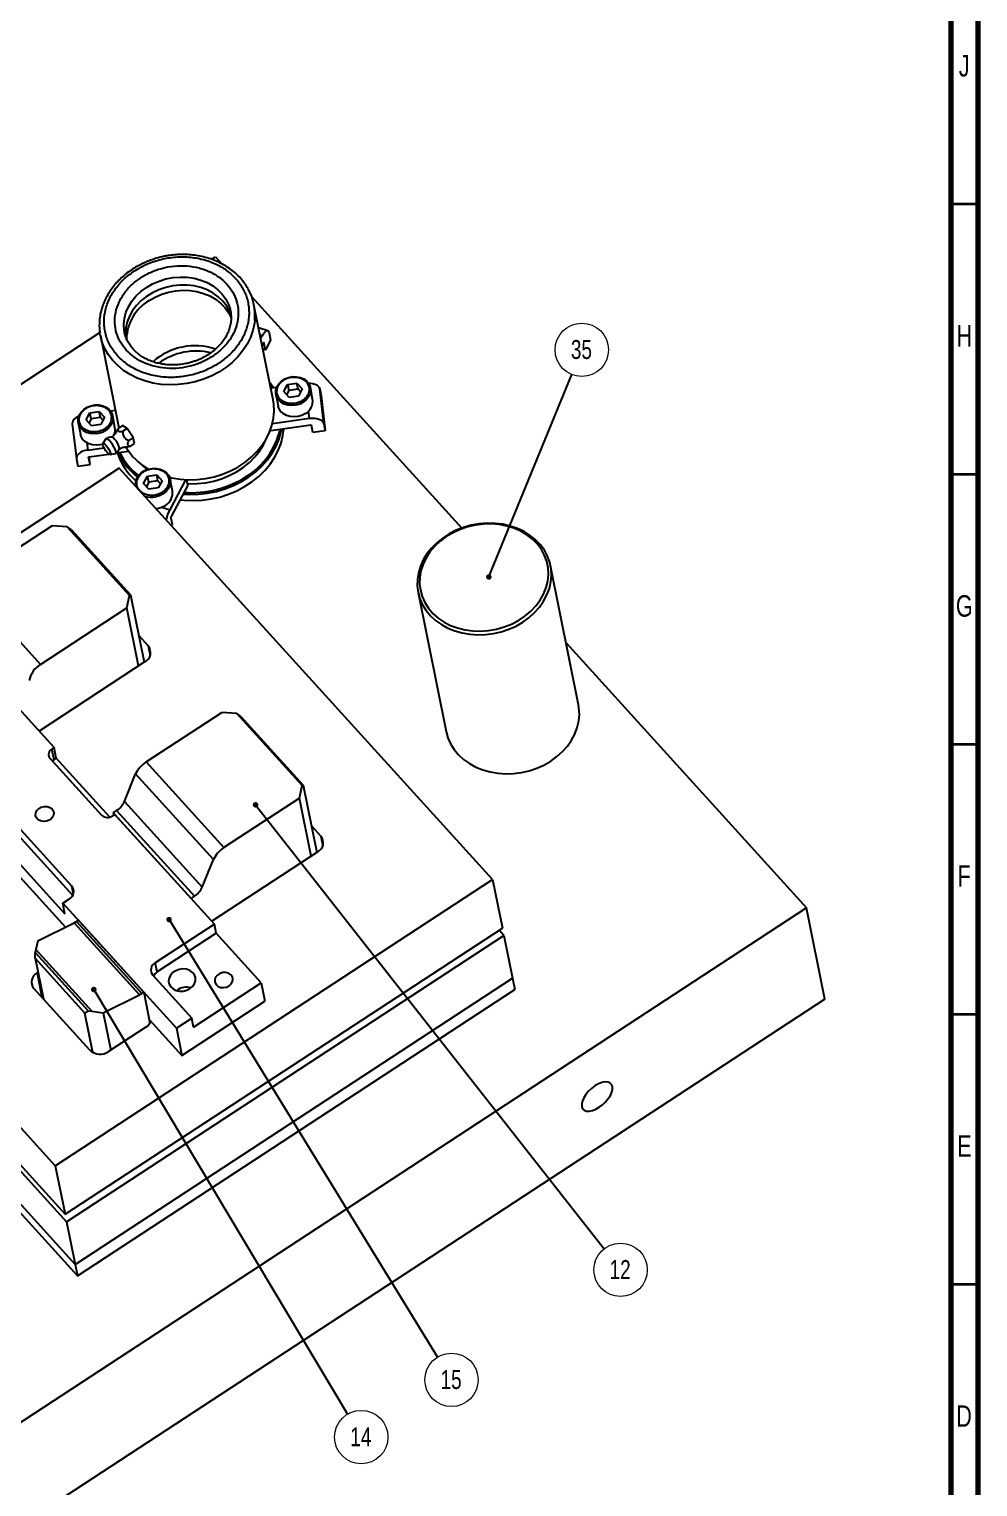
# Model space of a CAD drawing. Header units: millimetres. Extents: x 5 to 1512, y -497 to 895.
# Drawn here: x 1319.4 to 1495, y 162.5 to 432.4 of the extents above; entities that cross this region are included whole.
import ezdxf

# ---------------------------------------------------------------- set-up
doc = ezdxf.new("R2010")
doc.units = ezdxf.units.MM
doc.styles.add('SLDTEXTSTYLE13', font='TXT', dxfattribs={"width": 0.75})
doc.dimstyles.new('SLDDIMSTYLE2', dxfattribs={"dimtxt": 0.18, "dimasz": 1.016, "dimexe": 0, "dimexo": 0.0625, "dimgap": 0, "dimtad": 0, "dimtih": 1, "dimtoh": 1, "dimdec": 0, "dimrnd": 1e-09, "dimzin": 0, "dimdsep": 46, "dimtxsty": 'Standard', "dimblk1": 'DOT', "dimblk2": 'DOT', "dimsah": 1, "dimcen": 0.09, "dimadec": 0, "dimazin": 0, "dimtfac": 1.016, "dimtdec": 0, "dimtofl": 0, "dimtmove": 0, "dimatfit": 3, "dimldrblk": 'DOT', "dimfxl": 1, "dimfrac": 2, "dimtolj": 1, "dimtzin": 0, "dimarcsym": 0})

# ---------------------------------------------------------------- blocks, each defined once
blk = doc.blocks.new('SW_NOTE_53')
at = {"color": 0, "linetype": 'Continuous', "lineweight": 0}
blk.add_circle((3.05, -3.89), 4.94, dxfattribs=at)
at = {"color": 0, "linetype": 'Continuous', "lineweight": 0, "insert": (2.98, -2.08), "char_height": 3.5, "attachment_point": 2, "style": 'SLDTEXTSTYLE13'}
blk.add_mtext('12', dxfattribs=at)
blk = doc.blocks.new('_Dot')
at = {"color": 0, "linetype": 'ByBlock', "lineweight": -2}
blk.add_line((-0.5, 0), (-1, 0), dxfattribs=at)
at = {"color": 0, "linetype": 'ByBlock', "const_width": 0.5}
blk.add_lwpolyline([(-0.25, 0, 1), (0.25, 0, 1)], format="xyb", close=True, dxfattribs=at)
blk = doc.blocks.new('SW_NOTE_55')
at = {"color": 0, "linetype": 'Continuous', "lineweight": 0}
blk.add_circle((2.53, -4.24), 4.94, dxfattribs=at)
at = {"color": 0, "linetype": 'Continuous', "lineweight": 0, "insert": (2.46, -2.43), "char_height": 3.5, "attachment_point": 2, "style": 'SLDTEXTSTYLE13'}
blk.add_mtext('14', dxfattribs=at)
blk = doc.blocks.new('SW_NOTE_56')
at = {"color": 0, "linetype": 'Continuous', "lineweight": 0}
blk.add_circle((2.58, -4.21), 4.94, dxfattribs=at)
at = {"color": 0, "linetype": 'Continuous', "lineweight": 0, "insert": (2.51, -2.4), "char_height": 3.5, "attachment_point": 2, "style": 'SLDTEXTSTYLE13'}
blk.add_mtext('15', dxfattribs=at)
blk = doc.blocks.new('SW_NOTE_59')
at = {"color": 0, "linetype": 'Continuous', "lineweight": 0}
blk.add_circle((1.87, 4.57), 4.94, dxfattribs=at)
at = {"color": 0, "linetype": 'Continuous', "lineweight": 0, "insert": (1.8, 6.38), "char_height": 3.5, "attachment_point": 2, "style": 'SLDTEXTSTYLE13'}
blk.add_mtext('35', dxfattribs=at)

msp = doc.modelspace()

# ---------------------------------------------------------------- linework, layer by layer
at = {"color": 7, "linetype": 'Continuous', "lineweight": 70}
for p, q in [((1495, 895), (1495, 5)), ((1490, 890), (1490, 10))]:
    msp.add_line(p, q, dxfattribs=at)
at = {"color": 7, "linetype": 'Continuous', "lineweight": 35}
for p, q in [((1490, 400), (1495, 400)), ((1490, 350), (1495, 350)), ((1490, 300), (1495, 300)), ((1490, 250), (1495, 250)), ((1490, 200), (1495, 200))]:
    msp.add_line(p, q, dxfattribs=at)
at = {"color": 7, "linetype": 'Continuous', "lineweight": 25}
for p, q in [((1353.128, 389.753), (1353.865, 390.235)), ((1353.865, 390.235), (1355.099, 388.875)), ((1360.549, 382.871), (1399.467, 339.994)), ((1364.524, 363.762), (1360.988, 381.343)), ((1170.962, 270.508), (1332.469, 376.229)), ((1332.557, 375.626), (1335.989, 358.559)), ((1337.023, 376.231), (1336.996, 376.374)), ((1363.523, 376.537), (1361.849, 377.064)), ((1362.25, 375.071), (1362.53, 375.598)), ((1363.793, 376.111), (1364.059, 374.789)), ((1362.785, 374.332), (1362.504, 373.805)), ((1362.635, 373.152), (1363.109, 373.003)), ((1363.109, 373.003), (1362.837, 374.353)), ((1364.059, 374.789), (1363.109, 373.003)), ((1364.624, 365.956), (1363.87, 367.011)), ((1364.414, 365.926), (1363.95, 366.612)), ((1365.19, 366.037), (1364.098, 365.881)), ((1365.053, 364.713), (1365.477, 362.603)), ((1366.498, 365.249), (1367.214, 366.593)), ((1367.495, 364.15), (1366.498, 365.249)), ((1367.44, 365.468), (1367.018, 364.676)), ((1367.214, 366.593), (1368.927, 366.839)), ((1367.214, 366.593), (1367.44, 365.468)), ((1369.153, 365.713), (1367.44, 365.468)), ((1369.209, 364.395), (1367.495, 364.15)), ((1368.927, 366.839), (1369.924, 365.74)), ((1369.153, 365.713), (1368.927, 366.839)), ((1369.63, 365.188), (1369.153, 365.713)), ((1369.924, 365.74), (1369.209, 364.395)), ((1371.85, 363.885), (1371.426, 365.994)), ((1373.908, 359.315), (1373.161, 365.79)), ((1373.161, 365.79), (1373.427, 364.468)), ((1373.427, 364.468), (1374.174, 357.993)), ((1335.345, 361.761), (1334.437, 361.631)), ((1327.354, 359.294), (1328.101, 352.819)), ((1328.455, 359.469), (1328.88, 357.36)), ((1329.9, 360.005), (1330.616, 361.35)), ((1330.898, 358.906), (1329.9, 360.005)), ((1330.842, 360.225), (1330.42, 359.432)), ((1330.616, 361.35), (1332.329, 361.595)), ((1330.842, 360.225), (1330.616, 361.35)), ((1332.555, 360.47), (1330.842, 360.225)), ((1332.611, 359.152), (1330.898, 358.906)), ((1332.329, 361.595), (1333.327, 360.496)), ((1332.555, 360.47), (1332.329, 361.595)), ((1333.033, 359.944), (1332.555, 360.47)), ((1333.327, 360.496), (1332.611, 359.152)), ((1335.252, 358.641), (1334.828, 360.751)), ((1336.626, 358.976), (1335.817, 358.446)), ((1337.52, 358.434), (1336.626, 358.976)), ((1371.517, 359.059), (1364.099, 357.996)), ((1364.404, 359.342), (1371.263, 360.325)), ((1371.899, 357.667), (1371.627, 359.017)), ((1373.908, 359.315), (1374.174, 357.993)), ((1333.591, 356.509), (1332.993, 355.672)), ((1335.717, 358.2), (1335.817, 358.446)), ((1337.52, 358.434), (1336.71, 357.904)), ((1338.642, 356.756), (1337.52, 358.434)), ((1338.642, 356.756), (1337.832, 356.226)), ((1338.871, 355.619), (1338.642, 356.756)), ((1364.099, 357.996), (1364.055, 358.214)), ((1374.174, 357.993), (1371.899, 357.667)), ((1330.214, 354.444), (1333.203, 354.872)), ((1330.468, 353.178), (1334.101, 353.698)), ((1334.356, 353.59), (1335.362, 353.803)), ((1335.515, 353.901), (1337.76, 354.223)), ((1338.061, 355.089), (1337.677, 355.071)), ((1338.061, 355.089), (1338.871, 355.619)), ((1336.055, 351.079), (1286.483, 318.629)), ((1328.111, 352.754), (1328.377, 351.431)), ((1328.377, 351.431), (1330.652, 351.757)), ((1330.652, 351.757), (1330.381, 353.108)), ((1330.652, 351.757), (1330.488, 353.181)), ((1405.167, 274.937), (1336.055, 351.079)), ((1341.109, 351.112), (1340.884, 350.689)), ((1340.555, 348.267), (1341.271, 349.611)), ((1341.553, 347.168), (1340.555, 348.267)), ((1341.497, 348.486), (1341.075, 347.694)), ((1341.271, 349.611), (1342.984, 349.857)), ((1341.497, 348.486), (1341.271, 349.611)), ((1343.21, 348.731), (1341.497, 348.486)), ((1342.984, 349.857), (1343.981, 348.758)), ((1343.21, 348.731), (1342.984, 349.857)), ((1343.687, 348.205), (1343.21, 348.731)), ((1343.981, 348.758), (1343.266, 347.413)), ((1348.339, 348.937), (1345.383, 343.384)), ((1345.907, 346.902), (1345.483, 349.012)), ((1348.736, 347.94), (1348.538, 348.928)), ((1339.11, 347.731), (1339.115, 347.708)), ((1343.266, 347.413), (1341.553, 347.168)), ((1348.736, 347.94), (1345.637, 342.118)), ((1323.634, 340.434), (1307.657, 329.975)), ((1326.405, 340.225), (1323.634, 340.434)), ((1337.924, 327.534), (1326.405, 340.225)), ((1327.196, 339.685), (1326.405, 340.225)), ((1345.879, 340.634), (1345.607, 341.985)), ((1345.752, 340.396), (1345.879, 340.634)), ((1327.196, 339.685), (1338.139, 327.629)), ((1421.063, 307.282), (1415.888, 333.021)), ((1307.657, 329.975), (1321.479, 314.747)), ((1337.456, 325.205), (1337.924, 327.534)), ((1337.924, 327.534), (1338.139, 327.629)), ((1338.139, 327.629), (1340.649, 315.143)), ((1391.378, 328.092), (1396.554, 302.354)), ((1321.479, 314.747), (1337.456, 325.205)), ((1339.616, 314.466), (1337.456, 325.205)), ((1323.991, 299.347), (1305.273, 319.969)), ((1339.653, 320.098), (1341.406, 318.167)), ((1418.759, 318.739), (1463.293, 269.676)), ((1340.822, 315.256), (1321.206, 302.415)), ((1341.019, 296.686), (1355.022, 305.853)), ((1357.794, 305.644), (1355.022, 305.853)), ((1369.888, 292.319), (1357.794, 305.644)), ((1358.584, 305.104), (1357.794, 305.644)), ((1358.584, 305.104), (1370.103, 292.414)), ((1255.092, 298.081), (1324.205, 221.939)), ((1323.235, 297.335), (1332.738, 286.866)), ((1323.991, 299.347), (1323.586, 299.082)), ((1323.982, 297.113), (1323.586, 299.082)), ((1324.387, 297.378), (1323.982, 297.113)), ((1324.387, 297.378), (1323.991, 299.347)), ((1334.282, 286.476), (1324.387, 297.378)), ((1337.002, 289.361), (1339.085, 294.466)), ((1353.484, 278.603), (1339.085, 294.466)), ((1341.019, 296.686), (1355.417, 280.823)), ((1302.427, 292.146), (1326.07, 266.098)), ((1369.421, 289.99), (1369.888, 292.319)), ((1369.888, 292.319), (1370.103, 292.414)), ((1370.103, 292.414), (1372.614, 279.927)), ((1256.902, 289.08), (1326.015, 212.938)), ((1307.564, 288.895), (1325.994, 268.59)), ((1327.28, 273.683), (1311.154, 291.45)), ((1327.429, 271.986), (1311.55, 289.481)), ((1337.002, 289.361), (1351.4, 273.498)), ((1369.421, 289.99), (1355.417, 280.823)), ((1371.58, 279.251), (1369.421, 289.99)), ((1257.185, 287.673), (1326.297, 211.531)), ((1334.817, 286.709), (1335.222, 286.974)), ((1334.934, 287.291), (1335.551, 287.696)), ((1334.934, 287.291), (1335.023, 286.844)), ((1334.934, 287.291), (1349.332, 271.428)), ((1353.652, 266.669), (1335.222, 286.974)), ((1335.551, 287.696), (1349.95, 271.833)), ((1371.617, 284.882), (1373.37, 282.951)), ((1258.769, 279.797), (1327.881, 203.655)), ((1351.4, 273.498), (1353.484, 278.603)), ((1372.786, 280.04), (1353.17, 267.2)), ((1259.193, 277.687), (1328.305, 201.545)), ((1324.205, 221.939), (1405.167, 274.937)), ((1405.167, 274.937), (1406.977, 265.935)), ((1325.598, 270.559), (1326.812, 271.354)), ((1325.598, 270.559), (1346.62, 247.399)), ((1325.994, 268.59), (1325.598, 270.559)), ((1349.332, 271.428), (1349.95, 271.833)), ((1463.293, 269.676), (1240.644, 123.932)), ((1328.114, 267.148), (1328.478, 267.387)), ((1340.572, 254.062), (1328.478, 267.387)), ((1466.686, 252.799), (1463.293, 269.676)), ((1320.999, 263.57), (1327.703, 266.912)), ((1326.015, 212.938), (1406.977, 265.935)), ((1326.297, 211.531), (1407.26, 264.529)), ((1327.703, 266.912), (1339.798, 253.587)), ((1328.114, 267.148), (1340.208, 253.824)), ((1353.652, 266.669), (1342.722, 259.515)), ((1353.991, 264.982), (1343.061, 257.827)), ((1353.991, 264.982), (1353.652, 266.669)), ((1362.342, 255.781), (1353.991, 264.982)), ((1407.26, 264.529), (1406.354, 265.527)), ((1407.26, 264.529), (1408.844, 256.653)), ((1320.614, 261.993), (1320.497, 261.413)), ((1320.999, 263.57), (1320.614, 261.993)), ((1320.614, 261.993), (1330.978, 250.574)), ((1320.478, 260.344), (1320.497, 261.413)), ((1329.693, 250.191), (1320.478, 260.344)), ((1320.478, 260.344), (1321.992, 252.816)), ((1320.497, 261.413), (1330.288, 250.626)), ((1343.061, 257.827), (1342.722, 259.515)), ((1320.824, 257.658), (1320.996, 257.771)), ((1327.881, 203.655), (1408.844, 256.653)), ((1342.254, 257.186), (1349.453, 249.254)), ((1408.844, 256.653), (1409.268, 254.543)), ((1330.606, 243.325), (1320.239, 254.747)), ((1328.305, 201.545), (1409.268, 254.543)), ((1340.208, 253.824), (1340.572, 254.062)), ((1340.572, 254.062), (1341.72, 248.354)), ((1349.793, 247.566), (1362.342, 255.781)), ((1362.342, 255.781), (1363.021, 252.406)), ((1466.686, 252.799), (1244.038, 107.055)), ((1333.094, 250.245), (1339.798, 253.587)), ((1347.638, 242.336), (1363.021, 252.406)), ((1330.288, 250.626), (1329.693, 250.191)), ((1331.161, 242.894), (1329.693, 250.191)), ((1330.288, 250.626), (1330.978, 250.574)), ((1330.978, 250.574), (1333.094, 250.245)), ((1333.094, 250.245), (1334.484, 243.335)), ((1341.59, 248.998), (1347.638, 242.336)), ((1346.62, 247.399), (1349.453, 249.254)), ((1349.793, 247.566), (1349.453, 249.254)), ((1340.952, 247.569), (1334.07, 243.064)), ((1346.62, 247.399), (1347.638, 242.336)), ((1324.205, 221.939), (1326.015, 212.938)), ((1326.297, 211.531), (1327.881, 203.655)), ((1327.881, 203.655), (1328.305, 201.545))]:
    msp.add_line(p, q, dxfattribs=at)
at = {"color": 8, "linetype": 'Continuous', "lineweight": 25}
for p, q in [((1362.53, 375.598), (1362.117, 375.728)), ((1362.837, 374.353), (1362.807, 374.363)), ((1371.263, 360.325), (1371.109, 361.653)), ((1330.061, 355.771), (1330.214, 354.444)), ((1330.38, 353.113), (1330.381, 353.108)), ((1343.91, 343.848), (1345.383, 343.384)), ((1341.406, 318.167), (1341.761, 316.402)), ((1373.37, 282.951), (1373.725, 281.187)), ((1327.564, 272.272), (1327.28, 273.683)), ((1320.824, 257.658), (1321.742, 253.091))]:
    msp.add_line(p, q, dxfattribs=at)
at = {"color": 8, "linetype": 'Continuous', "lineweight": 25, "flags": 128}
for points in [[(1341.068, 384.55), (1342.199, 385.2), (1343.413, 385.725), (1344.687, 386.116), (1346, 386.366), (1347.327, 386.47), (1348.646, 386.426), (1349.932, 386.236), (1351.163, 385.902), (1352.316, 385.431), (1353.372, 384.831), (1354.311, 384.113), (1355.116, 383.289), (1355.774, 382.375), (1356.271, 381.386), (1356.56, 380.51)], [(1336.996, 376.374), (1336.959, 376.604), (1336.892, 377.7), (1337.003, 378.805), (1337.289, 379.899), (1337.745, 380.962), (1338.364, 381.977), (1339.133, 382.924), (1340.04, 383.787), (1341.068, 384.55)], [(1361.131, 378.424), (1361.066, 377.907), (1360.781, 376.593), (1360.325, 375.302), (1359.705, 374.05), (1358.928, 372.852), (1358.003, 371.722), (1356.942, 370.674), (1355.758, 369.721), (1354.465, 368.875), (1353.078, 368.145), (1351.615, 367.54), (1350.092, 367.068), (1348.53, 366.735), (1346.946, 366.545), (1345.361, 366.499), (1343.792, 366.599), (1342.259, 366.843), (1340.782, 367.229), (1339.377, 367.751), (1338.061, 368.404), (1336.852, 369.178), (1335.763, 370.066), (1334.808, 371.056), (1333.998, 372.136), (1333.342, 373.293), (1332.85, 374.514), (1332.557, 375.626)], [(1370.111, 363.291), (1369.454, 362.95), (1368.759, 362.743)], [(1333.513, 358.048), (1332.856, 357.706), (1332.161, 357.5)], [(1344.168, 346.309), (1343.511, 345.968), (1342.816, 345.761)]]:
    msp.add_lwpolyline(points, dxfattribs=at)
at = {"color": 7, "linetype": 'Continuous', "lineweight": 25, "flags": 128}
for points in [[(1355.226, 382.023), (1354.386, 382.821), (1353.416, 383.511), (1352.334, 384.08), (1351.16, 384.517), (1349.913, 384.815), (1348.616, 384.969), (1347.293, 384.976), (1345.967, 384.835), (1344.662, 384.55), (1343.401, 384.124), (1342.206, 383.567), (1341.099, 382.888), (1340.1, 382.098), (1339.226, 381.213), (1338.493, 380.247), (1337.914, 379.219), (1337.499, 378.146), (1337.257, 377.047), (1337.19, 375.943), (1337.223, 375.398)], [(1341.562, 382.094), (1342.693, 382.744), (1343.907, 383.269), (1345.181, 383.66), (1346.494, 383.91), (1347.821, 384.014), (1349.14, 383.97), (1350.426, 383.78), (1351.657, 383.446), (1352.81, 382.975), (1353.866, 382.375), (1354.805, 381.657), (1355.61, 380.833), (1356.268, 379.919), (1356.757, 378.95)], [(1356.56, 380.51), (1356.601, 380.34), (1356.636, 380.175)], [(1332.557, 375.626), (1332.527, 375.782), (1332.471, 376.122)], [(1362.53, 375.598), (1362.729, 375.935), (1362.93, 376.208), (1363.127, 376.405), (1363.311, 376.52), (1363.475, 376.547), (1363.614, 376.486), (1363.721, 376.338), (1363.793, 376.111)], [(1362.785, 374.332), (1362.793, 374.346), (1362.801, 374.358), (1362.81, 374.366), (1362.817, 374.371), (1362.824, 374.372), (1362.83, 374.369), (1362.834, 374.363), (1362.837, 374.353)], [(1368.759, 362.743), (1368.731, 362.738), (1367.982, 362.667), (1367.246, 362.741), (1366.565, 362.955), (1365.973, 363.299), (1365.504, 363.754), (1365.182, 364.295), (1365.025, 364.893), (1365.041, 365.516), (1365.23, 366.13), (1365.58, 366.702), (1366.075, 367.202), (1366.686, 367.602), (1367.38, 367.88), (1368.121, 368.023), (1368.869, 368.022), (1369.582, 367.876), (1370.223, 367.595), (1370.757, 367.193), (1371.156, 366.692), (1371.397, 366.118), (1371.468, 365.504), (1371.365, 364.881), (1371.093, 364.284), (1370.668, 363.744), (1370.111, 363.291), (1370.111, 363.291)], [(1371.058, 366.842), (1371.445, 366.828), (1371.88, 366.762), (1372.274, 366.645), (1372.61, 366.483), (1372.876, 366.281), (1373.062, 366.047), (1373.161, 365.79)], [(1332.161, 357.5), (1332.133, 357.494), (1331.384, 357.423), (1330.649, 357.497), (1329.967, 357.712), (1329.375, 358.056), (1328.906, 358.51), (1328.584, 359.051), (1328.427, 359.649), (1328.443, 360.272), (1328.632, 360.886), (1328.983, 361.459), (1329.477, 361.958), (1330.088, 362.358), (1330.783, 362.637), (1331.524, 362.779), (1332.271, 362.778), (1332.985, 362.633), (1333.626, 362.352), (1334.16, 361.949), (1334.558, 361.448), (1334.799, 360.875), (1334.87, 360.26), (1334.767, 359.637), (1334.495, 359.04), (1334.07, 358.501), (1333.513, 358.048), (1333.513, 358.048)], [(1345.384, 349.354), (1345.795, 349.262), (1347.327, 349.018), (1348.896, 348.918), (1350.482, 348.964), (1352.065, 349.154), (1353.628, 349.487), (1355.15, 349.959), (1356.613, 350.564), (1358, 351.294), (1359.293, 352.14), (1360.478, 353.093), (1361.539, 354.141), (1362.463, 355.271), (1363.24, 356.469), (1363.86, 357.721), (1364.316, 359.012), (1364.601, 360.326), (1364.713, 361.647), (1364.651, 362.958), (1364.524, 363.762)], [(1370.535, 361.182), (1369.878, 360.84), (1369.155, 360.628), (1368.406, 360.557), (1367.671, 360.631), (1366.989, 360.845), (1366.397, 361.189), (1365.928, 361.644), (1365.606, 362.185), (1365.477, 362.603)], [(1371.263, 360.325), (1371.731, 360.365), (1372.192, 360.352), (1372.627, 360.286), (1373.021, 360.17), (1373.357, 360.008), (1373.623, 359.806), (1373.809, 359.572), (1373.908, 359.315)], [(1371.517, 359.059), (1371.537, 359.061), (1371.556, 359.06), (1371.574, 359.058), (1371.59, 359.053), (1371.604, 359.046), (1371.616, 359.038), (1371.623, 359.028), (1371.627, 359.017)], [(1332.972, 355.488), (1332.558, 355.384), (1331.808, 355.313), (1331.073, 355.387), (1330.391, 355.602), (1329.8, 355.946), (1329.33, 356.401), (1329.008, 356.942), (1328.88, 357.36)], [(1335.362, 353.803), (1335.394, 353.814), (1335.462, 353.954), (1335.427, 354.226), (1335.293, 354.601), (1335.074, 355.038), (1334.794, 355.491), (1334.483, 355.91), (1334.174, 356.249), (1333.903, 356.472), (1333.697, 356.555), (1333.591, 356.509)], [(1347.29, 345.223), (1348.066, 345.138), (1349.718, 345.069), (1351.384, 345.148), (1353.043, 345.374), (1354.678, 345.743), (1356.27, 346.253), (1357.801, 346.896), (1359.253, 347.667), (1360.611, 348.555), (1361.858, 349.552), (1362.98, 350.645), (1363.966, 351.823), (1364.803, 353.071), (1365.482, 354.377), (1365.996, 355.724), (1366.338, 357.099), (1366.496, 358.34)], [(1347.843, 346.263), (1349.077, 346.198), (1350.741, 346.24), (1352.404, 346.429), (1354.047, 346.763), (1355.651, 347.238), (1357.199, 347.848), (1358.672, 348.588), (1360.055, 349.448), (1361.331, 350.418), (1362.486, 351.488), (1363.506, 352.646), (1364.382, 353.878), (1365.101, 355.171), (1365.657, 356.51), (1366.042, 357.879), (1366.123, 358.286)], [(1348.68, 348.221), (1348.957, 348.208), (1350.485, 348.221), (1352.015, 348.379), (1353.526, 348.681), (1355, 349.122), (1356.417, 349.696), (1357.758, 350.396), (1359.006, 351.213), (1360.144, 352.136), (1361.159, 353.153), (1362.036, 354.251), (1362.764, 355.416), (1363.334, 356.632), (1363.341, 356.65)], [(1330.214, 354.444), (1329.756, 354.352), (1329.326, 354.211), (1328.941, 354.027), (1328.615, 353.808), (1328.361, 353.561), (1328.188, 353.296), (1328.104, 353.023), (1328.111, 352.754)], [(1333.842, 353.944), (1333.555, 354.301), (1333.291, 354.711), (1333.089, 355.111), (1332.98, 355.441), (1332.981, 355.649), (1333.091, 355.706), (1333.294, 355.601), (1333.559, 355.351), (1333.845, 354.994), (1334.109, 354.584), (1334.311, 354.184), (1334.42, 353.854), (1334.419, 353.646), (1334.309, 353.589), (1334.106, 353.694), (1333.842, 353.944)], [(1330.381, 353.108), (1330.38, 353.119), (1330.384, 353.13), (1330.391, 353.141), (1330.402, 353.152), (1330.415, 353.161), (1330.431, 353.168), (1330.449, 353.174), (1330.468, 353.178)], [(1337.896, 350.868), (1338.932, 349.853), (1339.438, 349.434)], [(1339.11, 347.731), (1339.082, 347.911), (1339.098, 348.534), (1339.287, 349.148), (1339.638, 349.72), (1340.132, 350.22), (1340.743, 350.62), (1341.438, 350.898), (1342.179, 351.041), (1342.926, 351.039), (1343.639, 350.894), (1344.28, 350.613), (1344.814, 350.211), (1345.213, 349.71), (1345.454, 349.136), (1345.525, 348.522), (1345.422, 347.899), (1345.15, 347.302), (1344.725, 346.762), (1344.168, 346.309), (1344.168, 346.309)], [(1339.932, 351.943), (1340.907, 351.055), (1341.028, 350.959)], [(1415.739, 333.638), (1415.326, 334.783), (1414.749, 335.869), (1414.016, 336.88), (1413.137, 337.802), (1412.124, 338.623), (1410.993, 339.33), (1409.758, 339.915), (1408.437, 340.367), (1407.049, 340.683), (1405.613, 340.856), (1404.149, 340.884), (1402.677, 340.768), (1401.219, 340.508), (1399.795, 340.108), (1398.425, 339.575), (1397.128, 338.914), (1395.923, 338.137), (1394.825, 337.253), (1393.851, 336.275), (1393.015, 335.217), (1392.327, 334.093), (1391.799, 332.92), (1391.436, 331.713), (1391.245, 330.491), (1391.227, 329.269), (1391.384, 328.065), (1391.712, 326.896), (1392.208, 325.779), (1392.865, 324.729), (1393.672, 323.76), (1394.619, 322.887), (1395.693, 322.122), (1396.879, 321.475), (1398.159, 320.955), (1399.516, 320.571), (1400.93, 320.326), (1402.383, 320.225), (1403.853, 320.269), (1405.321, 320.458), (1406.764, 320.788), (1408.163, 321.256), (1409.499, 321.854), (1410.753, 322.574), (1411.907, 323.406), (1412.944, 324.339), (1413.851, 325.358), (1414.614, 326.451), (1415.223, 327.602), (1415.67, 328.794), (1415.947, 330.01), (1416.052, 331.235), (1415.982, 332.45), (1415.739, 333.638)], [(1415.198, 333.796), (1414.783, 334.937), (1414.198, 336.016), (1413.452, 337.017), (1412.556, 337.924), (1411.524, 338.724), (1410.371, 339.404), (1409.116, 339.954), (1407.776, 340.366), (1406.373, 340.633), (1404.928, 340.752), (1403.462, 340.721), (1401.998, 340.54), (1400.557, 340.212), (1399.163, 339.742), (1397.835, 339.137), (1396.594, 338.406), (1395.46, 337.56), (1394.448, 336.612), (1393.575, 335.577), (1392.853, 334.47), (1392.294, 333.308), (1391.905, 332.109), (1391.694, 330.89), (1391.663, 329.67), (1391.813, 328.468), (1392.14, 327.303), (1392.642, 326.19), (1393.309, 325.148), (1394.131, 324.193), (1395.097, 323.338), (1396.191, 322.597), (1397.398, 321.98), (1398.697, 321.498), (1400.071, 321.158), (1401.498, 320.964), (1402.957, 320.92), (1404.425, 321.027), (1405.88, 321.282), (1407.3, 321.682), (1408.664, 322.22), (1409.95, 322.89), (1411.14, 323.68), (1412.215, 324.578), (1413.16, 325.571), (1413.959, 326.644), (1414.6, 327.781), (1415.075, 328.964), (1415.375, 330.175), (1415.497, 331.397), (1415.437, 332.61), (1415.198, 333.796)], [(1396.554, 302.354), (1396.559, 302.327), (1396.888, 301.158), (1397.384, 300.04), (1398.04, 298.99), (1398.848, 298.022), (1399.795, 297.149), (1400.869, 296.383), (1402.054, 295.736), (1403.334, 295.217), (1404.691, 294.832), (1406.106, 294.588), (1407.559, 294.487), (1409.029, 294.531), (1410.496, 294.719), (1411.94, 295.05), (1413.339, 295.517), (1414.675, 296.115), (1415.929, 296.835), (1417.082, 297.667), (1418.12, 298.6), (1419.026, 299.62), (1419.79, 300.713), (1420.399, 301.863), (1420.845, 303.055), (1421.123, 304.272), (1421.227, 305.496), (1421.158, 306.711), (1421.063, 307.282)], [(1323.982, 297.113), (1323.762, 296.94), (1323.675, 296.851)], [(1323.601, 287.974), (1323.847, 287.576), (1323.918, 287.123), (1323.805, 286.664), (1323.522, 286.249), (1323.099, 285.922), (1322.581, 285.72), (1322.026, 285.663), (1321.493, 285.759), (1321.039, 285.997), (1320.715, 286.351), (1320.554, 286.782), (1320.576, 287.244), (1320.776, 287.687), (1321.134, 288.063), (1321.611, 288.331), (1322.155, 288.463), (1322.707, 288.443), (1323.207, 288.273), (1323.601, 287.974)], [(1349.126, 254.717), (1349.617, 255.135), (1349.963, 255.639), (1350.14, 256.192), (1350.135, 256.753), (1349.947, 257.28), (1349.59, 257.734), (1349.092, 258.081), (1348.489, 258.296), (1347.825, 258.363), (1347.151, 258.277), (1346.515, 258.043), (1345.966, 257.68), (1345.544, 257.215), (1345.279, 256.681), (1345.193, 256.119), (1345.291, 255.57), (1345.565, 255.075), (1345.997, 254.67), (1346.553, 254.387), (1347.192, 254.244), (1347.867, 254.254), (1348.528, 254.416), (1349.126, 254.717)], [(1356.4, 255.229), (1356.792, 255.582), (1357.034, 256.013), (1357.102, 256.475), (1356.986, 256.919), (1356.7, 257.296), (1356.274, 257.565), (1355.756, 257.698), (1355.2, 257.68), (1354.668, 257.513), (1354.216, 257.214), (1353.894, 256.817), (1353.737, 256.365), (1353.762, 255.906), (1353.966, 255.49), (1354.326, 255.162), (1354.805, 254.958), (1355.35, 254.899), (1355.901, 254.993), (1356.4, 255.229)], [(1424.112, 236.708), (1423.491, 236.246), (1422.922, 235.708), (1422.432, 235.122), (1422.046, 234.516), (1421.783, 233.922), (1421.657, 233.368), (1421.674, 232.884), (1421.833, 232.492), (1422.127, 232.213), (1422.539, 232.061), (1423.051, 232.043), (1423.635, 232.16), (1424.263, 232.406), (1424.904, 232.77), (1425.525, 233.232), (1426.094, 233.769), (1426.584, 234.356), (1426.97, 234.961), (1427.233, 235.556), (1427.359, 236.109), (1427.342, 236.594), (1427.183, 236.985), (1426.889, 237.264), (1426.477, 237.417), (1425.965, 237.435), (1425.381, 237.318), (1424.753, 237.071), (1424.112, 236.708)]]:
    msp.add_lwpolyline(points, dxfattribs=at)
at = {"color": 7, "linetype": 'Continuous', "lineweight": 25}
for centre, radius, start, end in [((1351.358, 379.407), 9.822, 354.25692, 29.21012), ((1345.853, 374.791), 8.47, 120.43766, 178.62135), ((1350.024, 377.243), 7.065, 16.34942, 42.57061), ((1350.085, 362.012), 11.733, 71.31453, 131.54499), ((1350.313, 360.878), 11.888, 76.93437, 125.74632), ((1369.192, 363.506), 2.684, 300.0229, 8.10902), ((1328.903, 359.16), 1.554, 103.26758, 175.05846), ((1334.51, 355.178), 1.625, 83.71821, 123.20851), ((1334.466, 355.989), 0.833, 31.76734, 74.57352), ((1332.952, 358.205), 2.341, 330.94588, 10.7337), ((1333.267, 354.359), 2.815, 6.84713, 47.32621), ((1352.336, 361.313), 13.821, 301.44674, 347.16281), ((1334.51, 355.178), 1.625, 303.20851, 342.6988), ((1346.607, 357.427), 11.452, 197.79079, 229.31878), ((1346.243, 358.502), 11.311, 203.70729, 222.44409), ((1346.7, 358.921), 11.621, 205.07428, 232.48739), ((1347.124, 360.913), 11.503, 211.00595, 240.47577), ((1349.443, 365.162), 18.62, 265.6201, 302.86196), ((1342.06, 349.436), 3.752, 249.24661, 281.62089), ((1343.249, 346.524), 2.684, 300.0229, 8.10902), ((1342.478, 347.472), 3.896, 275.48035, 302.87585), ((1351.638, 340.144), 7.045, 152.61371, 168.71435), ((1345.847, 342.001), 0.24, 150.77402, 183.9607), ((1339.939, 316.947), 1.908, 297.5522, 39.75279), ((1323.652, 310.972), 4.356, 119.92145, 169.68702), ((1324.115, 298.067), 1.145, 117.5522, 219.75279), ((1343.806, 292.307), 5.191, 122.47367, 155.42277), ((1333.461, 290.98), 3.893, 302.47367, 335.42277), ((1333.874, 288.069), 1.655, 226.64521, 304.72537), ((1358.204, 276.444), 5.191, 122.47367, 155.42277), ((1371.904, 281.731), 1.908, 297.5522, 39.75279), ((1326.106, 272.707), 1.526, 297.5522, 39.75279), ((1347.86, 275.117), 3.893, 302.47367, 335.42277), ((1325.887, 270.539), 4.056, 296.60628, 303.3015), ((1343.427, 258.162), 1.526, 117.5522, 219.75279), ((1321.706, 255.967), 1.908, 117.5522, 219.75279), ((1344.083, 256.216), 1.908, 122.3888, 153.83113), ((1337.981, 257.214), 4.056, 296.60628, 303.3015), ((1348.528, 252.062), 2.929, 73.85697, 128.88213), ((1348.532, 252.043), 2.946, 74.02683, 128.71227), ((1339.732, 249.527), 2.307, 301.92026, 338.49165), ((1332.499, 245.331), 2.758, 226.64521, 304.72537)]:
    msp.add_arc(centre, radius, start, end, dxfattribs=at)
for points, knots in [([(1344.396, 390.304), (1343.893, 390.19), (1343.185, 390.03), (1342.165, 389.705), (1341.306, 389.39), (1340.312, 388.951), (1339.307, 388.426), (1338.304, 387.808), (1337.329, 387.101), (1336.402, 386.31), (1335.54, 385.439), (1334.757, 384.496), (1334.066, 383.487), (1333.477, 382.419), (1333.001, 381.302), (1332.647, 380.142), (1332.42, 378.95), (1332.343, 377.736), (1332.363, 376.792), (1332.461, 376.266), (1332.484, 376.141)], [0, 0, 0, 0, 0.07021276, 0.09881996, 0.14624433, 0.19546111, 0.24821755, 0.30322952, 0.35998858, 0.41809985, 0.47729755, 0.537402, 0.59829779, 0.65991986, 0.72224549, 0.78529014, 0.84910574, 0.91377955, 0.979432, 1, 1, 1, 1]), ([(1338.885, 387.613), (1339.576, 388.022), (1341.001, 388.864), (1343.043, 389.57), (1344.78, 389.963), (1346.6, 390.216), (1348.907, 390.243), (1351.134, 389.874), (1352.799, 389.358), (1354.332, 388.72), (1356.013, 387.718), (1357.651, 386.242), (1358.915, 384.521), (1359.628, 382.885), (1359.964, 381.464), (1360.128, 379.965), (1359.981, 378.042), (1359.363, 376.155), (1358.612, 374.724), (1357.722, 373.398), (1356.398, 371.901), (1355.076, 370.945), (1354.435, 370.481)], [0, 0, 0, 0, 0.0582388, 0.119966, 0.1521572, 0.1843421, 0.25, 0.3156579, 0.347849, 0.380034, 0.4417612, 0.5, 0.5582388, 0.619966, 0.6521572, 0.6843421, 0.75, 0.8156579, 0.847849, 0.880034, 0.9417612, 1, 1, 1, 1]), ([(1359.885, 384.289), (1359.702, 384.605), (1359.316, 385.272), (1358.567, 386.203), (1357.694, 387.095), (1356.714, 387.899), (1355.641, 388.611), (1354.487, 389.223), (1353.266, 389.73), (1351.995, 390.128), (1350.693, 390.414), (1349.396, 390.588), (1348.172, 390.655), (1347.101, 390.64), (1346.125, 390.57), (1345.247, 390.463), (1344.659, 390.353), (1344.396, 390.304)], [0, 0, 0, 0, 0.0676286, 0.142404, 0.2172319, 0.292063, 0.3668343, 0.4414582, 0.5158096, 0.589691, 0.6627423, 0.7341773, 0.8018026, 0.859676, 0.9050394, 0.9576495, 1, 1, 1, 1]), ([(1335.73, 371.892), (1335.291, 372.438), (1334.387, 373.562), (1333.694, 375.211), (1333.355, 376.63), (1333.192, 378.129), (1333.339, 380.052), (1333.957, 381.939), (1334.707, 383.37), (1335.598, 384.696), (1336.922, 386.193), (1338.243, 387.149), (1338.885, 387.613)], [0, 0, 0, 0, 0.1164776, 0.2399321, 0.3043144, 0.3686842, 0.5, 0.6313158, 0.6956981, 0.7600679, 0.8835224, 1, 1, 1, 1]), ([(1337.347, 372.951), (1336.973, 373.416), (1336.203, 374.373), (1335.486, 376.073), (1335.158, 377.943), (1335.31, 379.903), (1335.836, 381.511), (1336.476, 382.73), (1337.234, 383.861), (1338.362, 385.136), (1339.488, 385.95), (1340.035, 386.346)], [0, 0, 0, 0, 0.1164968, 0.2399717, 0.3685799, 0.4999174, 0.6312549, 0.6956343, 0.7600283, 0.8835032, 1, 1, 1, 1]), ([(1340.035, 386.346), (1340.624, 386.694), (1341.839, 387.411), (1343.943, 388.141), (1346.223, 388.56), (1348.574, 388.586), (1350.472, 388.272), (1351.891, 387.833), (1353.197, 387.289), (1354.629, 386.435), (1356.025, 385.177), (1357.102, 383.711), (1357.838, 382.024), (1358.16, 380.15), (1358.01, 378.191), (1357.484, 376.583), (1356.844, 375.364), (1356.086, 374.233), (1354.957, 372.958), (1353.831, 372.144), (1353.285, 371.748)], [0, 0, 0, 0, 0.0582484, 0.1199858, 0.18429, 0.2499587, 0.3156275, 0.3478172, 0.3800142, 0.4417516, 0.5, 0.5582484, 0.6199858, 0.68429, 0.7499587, 0.8156275, 0.8478172, 0.8800142, 0.9417516, 1, 1, 1, 1]), ([(1356.564, 380.485), (1356.566, 380.476), (1356.673, 380.157), (1356.751, 379.483), (1356.772, 378.504), (1356.627, 377.534), (1356.358, 376.609), (1355.961, 375.709), (1355.445, 374.846), (1354.817, 374.031), (1354.09, 373.276), (1353.277, 372.592), (1352.404, 371.994), (1351.514, 371.499), (1350.7, 371.13), (1349.947, 370.85), (1349.206, 370.619), (1348.672, 370.5), (1348.391, 370.438)], [0, 0, 0, 0, 0.002143, 0.081283, 0.1633235, 0.2377108, 0.3111422, 0.3836708, 0.4554097, 0.5264433, 0.5967658, 0.6661992, 0.7341961, 0.7991515, 0.8576468, 0.9000355, 0.9473046, 1, 1, 1, 1]), ([(1348.391, 370.438), (1347.976, 370.366), (1347.39, 370.265), (1346.518, 370.201), (1345.77, 370.184), (1344.888, 370.228), (1343.979, 370.343), (1343.055, 370.539), (1342.141, 370.819), (1341.256, 371.184), (1340.416, 371.633), (1339.637, 372.164), (1338.93, 372.774), (1338.307, 373.46), (1337.778, 374.22), (1337.365, 375.053), (1337.103, 375.774), (1337.037, 376.226), (1337.016, 376.367)], [0, 0, 0, 0, 0.0781748, 0.110196, 0.1632173, 0.2182145, 0.2771317, 0.3385359, 0.4018901, 0.466814, 0.533111, 0.6007289, 0.6697447, 0.7403539, 0.8128564, 0.8876237, 0.9650324, 1, 1, 1, 1]), ([(1353.285, 371.748), (1352.695, 371.4), (1351.481, 370.683), (1349.377, 369.953), (1347.096, 369.534), (1344.745, 369.508), (1342.848, 369.822), (1341.429, 370.261), (1340.125, 370.806), (1338.675, 371.649), (1337.781, 372.525), (1337.347, 372.951)], [0, 0, 0, 0, 0.1164968, 0.2399717, 0.3685799, 0.4999174, 0.6312549, 0.6956343, 0.7600283, 0.8835032, 1, 1, 1, 1]), ([(1354.435, 370.481), (1353.743, 370.072), (1352.318, 369.231), (1350.277, 368.524), (1348.539, 368.131), (1346.719, 367.878), (1344.413, 367.851), (1342.186, 368.22), (1340.52, 368.736), (1338.99, 369.376), (1337.289, 370.364), (1336.239, 371.393), (1335.73, 371.892)], [0, 0, 0, 0, 0.1164776, 0.2399321, 0.3043144, 0.3686842, 0.5, 0.6313158, 0.6956981, 0.7600679, 0.8835224, 1, 1, 1, 1]), ([(1365.244, 365.069), (1365.248, 365.382), (1365.254, 365.864), (1365.559, 366.486), (1365.897, 366.932), (1366.336, 367.315), (1366.991, 367.719), (1367.56, 367.852), (1367.929, 367.938)], [0, 0, 0, 0, 0.2394568, 0.3683607, 0.5, 0.6316393, 0.7605432, 1, 1, 1, 1]), ([(1367.929, 367.938), (1368.306, 367.959), (1368.886, 367.991), (1369.612, 367.785), (1370.124, 367.538), (1370.554, 367.201), (1370.978, 366.684), (1371.25, 365.93), (1371.158, 365.123), (1370.865, 364.503), (1370.525, 364.056), (1370.087, 363.673), (1369.431, 363.269), (1368.862, 363.137), (1368.493, 363.051)], [0, 0, 0, 0, 0.1197284, 0.1841803, 0.25, 0.3158197, 0.3802716, 0.5, 0.6197284, 0.6841803, 0.75, 0.8158197, 0.8802716, 1, 1, 1, 1]), ([(1368.493, 363.051), (1368.116, 363.03), (1367.536, 362.998), (1366.81, 363.204), (1366.298, 363.451), (1365.87, 363.787), (1365.434, 364.303), (1365.319, 364.767), (1365.244, 365.069)], [0, 0, 0, 0, 0.2394568, 0.3683607, 0.5, 0.6316393, 0.7605432, 1, 1, 1, 1]), ([(1331.895, 357.807), (1331.518, 357.786), (1330.938, 357.754), (1330.212, 357.96), (1329.701, 358.207), (1329.27, 358.544), (1328.846, 359.061), (1328.574, 359.815), (1328.666, 360.622), (1328.959, 361.242), (1329.299, 361.689), (1329.738, 362.072), (1330.394, 362.476), (1330.962, 362.608), (1331.331, 362.694)], [0, 0, 0, 0, 0.1197284, 0.1841803, 0.25, 0.3158197, 0.3802716, 0.5, 0.6197284, 0.6841803, 0.75, 0.8158197, 0.8802716, 1, 1, 1, 1]), ([(1331.331, 362.694), (1331.709, 362.715), (1332.289, 362.747), (1333.015, 362.541), (1333.526, 362.294), (1333.954, 361.958), (1334.39, 361.442), (1334.506, 360.978), (1334.581, 360.676)], [0, 0, 0, 0, 0.2394568, 0.3683607, 0.5, 0.6316393, 0.7605432, 1, 1, 1, 1]), ([(1334.581, 360.676), (1334.577, 360.363), (1334.57, 359.881), (1334.266, 359.259), (1333.928, 358.813), (1333.489, 358.43), (1332.833, 358.026), (1332.265, 357.893), (1331.895, 357.807)], [0, 0, 0, 0, 0.2394568, 0.3683607, 0.5, 0.6316393, 0.7605432, 1, 1, 1, 1]), ([(1335.698, 358.208), (1335.624, 358.047), (1335.453, 357.677), (1335.082, 357.179), (1334.748, 356.905), (1334.602, 356.785)], [0, 0, 0, 0, 0.3019087, 0.6930596, 1, 1, 1, 1]), ([(1335.817, 358.446), (1335.795, 358.327), (1335.762, 358.145), (1335.86, 357.952), (1336.097, 357.867), (1336.409, 357.875), (1336.635, 357.897), (1336.71, 357.904)], [0, 0, 0, 0, 0.3059355, 0.4679081, 0.6311037, 0.8764843, 1, 1, 1, 1]), ([(1336.71, 357.904), (1336.71, 357.679), (1336.71, 357.335), (1336.86, 356.883), (1337.145, 356.555), (1337.498, 356.366), (1337.748, 356.261), (1337.832, 356.226)], [0, 0, 0, 0, 0.3059355, 0.4679081, 0.6311037, 0.8764843, 1, 1, 1, 1]), ([(1336.022, 354.616), (1336.096, 354.661), (1336.391, 354.838), (1336.964, 355.006), (1337.444, 355.041), (1337.678, 355.058)], [0, 0, 0, 0, 0.1481922, 0.5843578, 1, 1, 1, 1]), ([(1337.832, 356.226), (1337.756, 356.067), (1337.633, 355.808), (1337.579, 355.543), (1337.598, 355.371), (1337.716, 355.189), (1337.924, 355.129), (1338.061, 355.089)], [0, 0, 0, 0, 0.2789929, 0.4538406, 0.5003217, 0.6699579, 1, 1, 1, 1]), ([(1339.557, 349.366), (1339.75, 349.647), (1340.045, 350.08), (1340.672, 350.516), (1341.22, 350.779), (1341.814, 350.943), (1342.6, 351.034), (1343.15, 350.917), (1343.508, 350.841)], [0, 0, 0, 0, 0.23945684, 0.36836066, 0.5, 0.63163934, 0.76054316, 1, 1, 1, 1]), ([(1344.979, 347.659), (1344.787, 347.377), (1344.491, 346.944), (1343.865, 346.508), (1343.316, 346.246), (1342.721, 346.08), (1341.94, 345.997), (1340.999, 346.127), (1340.209, 346.543), (1339.728, 347.023), (1339.454, 347.462), (1339.303, 347.944), (1339.254, 348.593), (1339.438, 349.061), (1339.557, 349.366)], [0, 0, 0, 0, 0.1197284, 0.1841803, 0.25, 0.3158197, 0.3802716, 0.5, 0.6197284, 0.6841803, 0.75, 0.8158197, 0.8802716, 1, 1, 1, 1]), ([(1343.508, 350.841), (1343.832, 350.702), (1344.331, 350.489), (1344.808, 350), (1345.082, 349.563), (1345.233, 349.08), (1345.283, 348.431), (1345.099, 347.963), (1344.979, 347.659)], [0, 0, 0, 0, 0.2394568, 0.3683607, 0.5, 0.6316393, 0.7605432, 1, 1, 1, 1])]:
    msp.add_open_spline(points, degree=3, knots=knots, dxfattribs=at)

# ---------------------------------------------------------------- block references
at = {"color": 7, "linetype": 'Continuous', "lineweight": 0}
for name, p in [('SW_NOTE_59', (1419.809, 368.422)), ('SW_NOTE_53', (1425.802, 206.544)), ('SW_NOTE_56', (1394.972, 186.494)), ('SW_NOTE_55', (1378.314, 175.929))]:
    msp.add_blockref(name, p, dxfattribs=at)

# ---------------------------------------------------------------- texts
at = {"color": 7, "linetype": 'Continuous', "lineweight": 0, "char_height": 3.969, "attachment_point": 2, "style": 'SLDTEXTSTYLE13'}
for s, insert in [('J', (1492.465, 427.56)), ('H', (1492.49, 377.56)), ('G', (1492.487, 327.56)), ('F', (1492.458, 277.56)), ('E', (1492.508, 227.56)), ('D', (1492.453, 177.56))]:
    msp.add_mtext(s, dxfattribs=dict(at, insert=insert))

# ---------------------------------------------------------------- leaders
at = {"color": 7, "linetype": 'Continuous', "lineweight": 0}
for points in [[(1404.47, 330.933), (1419.809, 368.422)], [(1361.278, 288.751), (1425.802, 206.544)], [(1345.273, 267.505), (1394.972, 186.494)], [(1331.333, 254.555), (1378.314, 175.929)], [(1283.625, 222.639), (1320.756, 137.908)]]:
    msp.add_leader(points, dimstyle='SLDDIMSTYLE2', dxfattribs=at)

doc.saveas('drawing.dxf')
